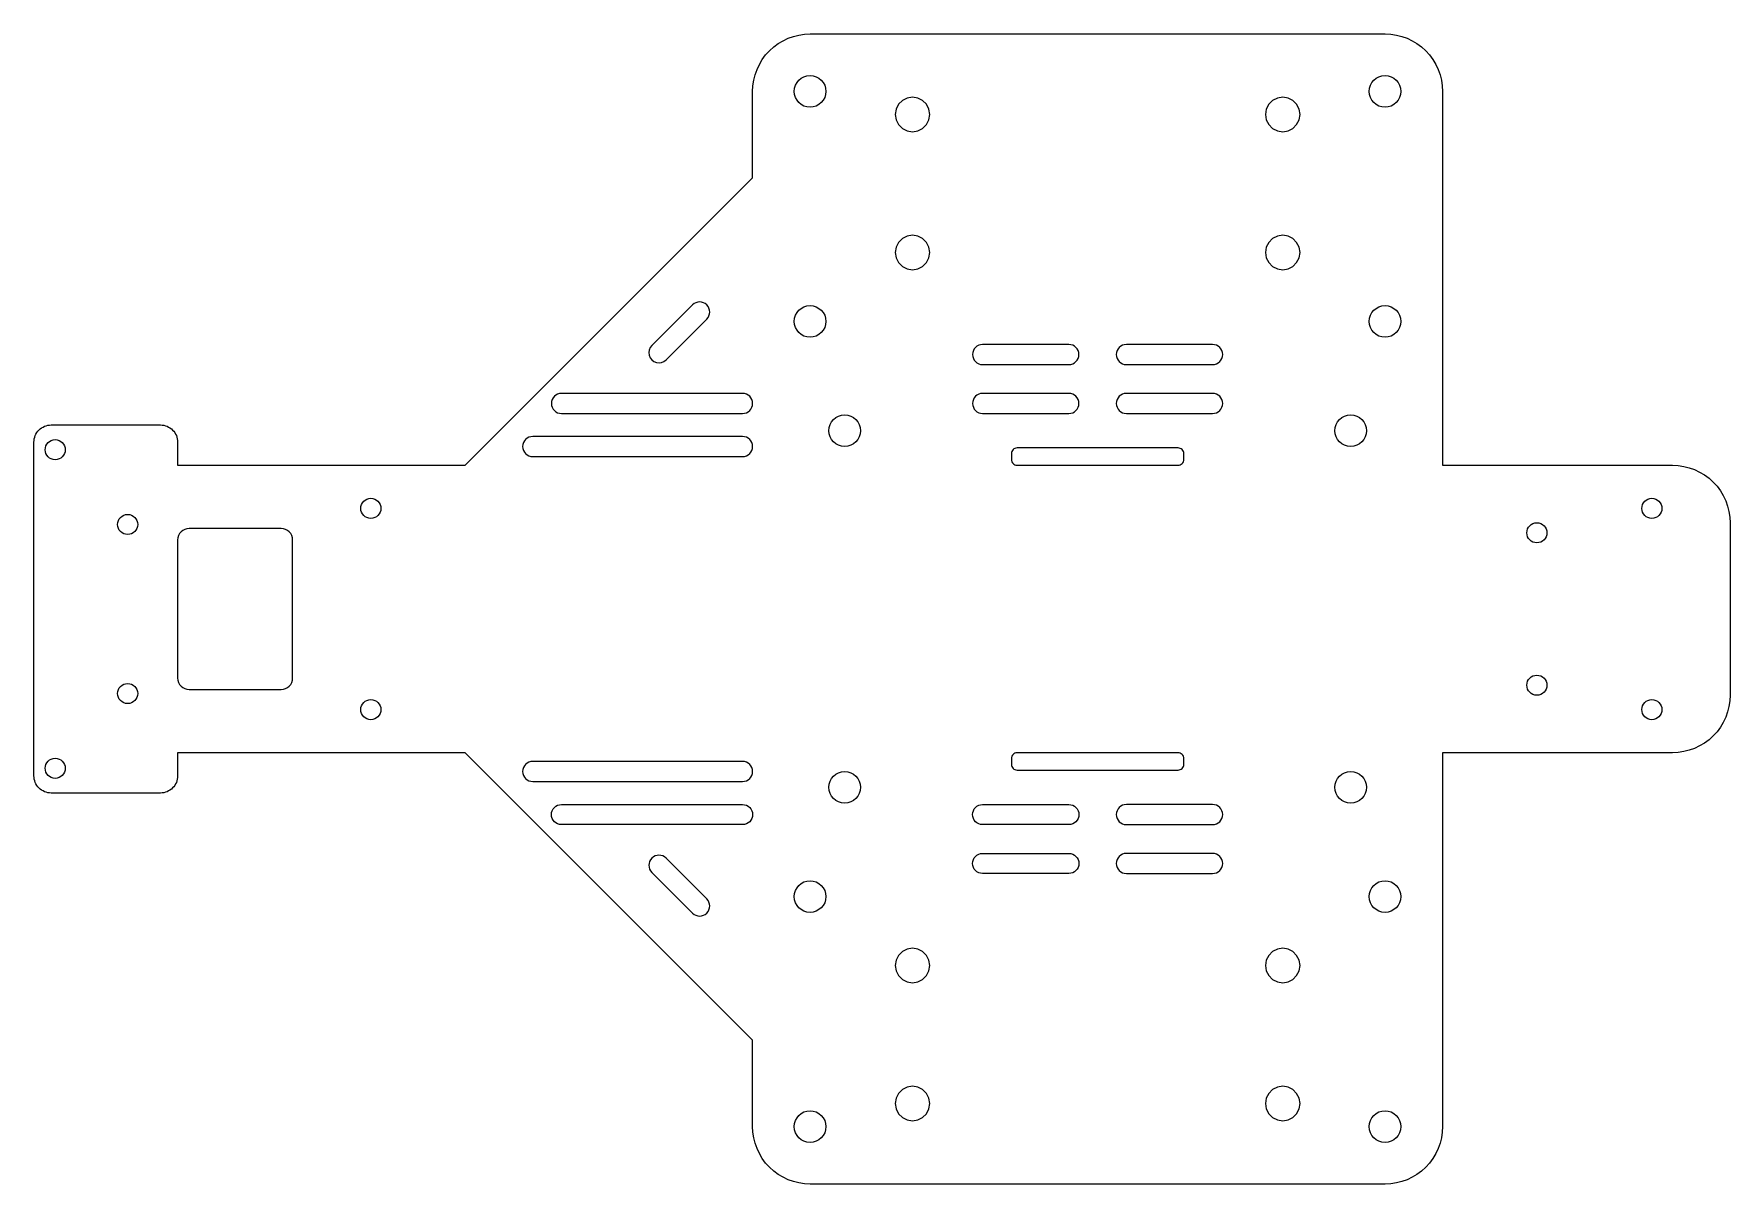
# Model space of a CAD drawing. Header units: millimetres. Extents: x -281 to 14, y -100 to 100.
import ezdxf

# ---------------------------------------------------------------- set-up
doc = ezdxf.new("R2010")
doc.units = ezdxf.units.MM
doc.layers.get('0').update_dxf_attribs({"linetype": 'CONTINUOUS'})

msp = doc.modelspace()

# ---------------------------------------------------------------- linework, layer by layer
for p, q in [((-171.45, -43.33), (-164.38, -50.4)), ((-166.85, -52.88), (-173.92, -45.81))]:
    msp.add_line(p, q)
for points in [[(-278.4, -32, -0.414214), (-281.4, -29), (-281.4, 29, -0.414214), (-278.4, 32), (-259.4, 32, -0.414214), (-256.4, 29), (-256.4, 25), (-206.4, 25), (-156.4, 75), (-156.4, 90, -0.414214), (-146.4, 100), (-46.4, 100, -0.414214), (-36.4, 90), (-36.4, 25), (3.6, 25, -0.414214), (13.6, 15), (13.6, -15, -0.414214), (3.6, -25), (-36.4, -25), (-36.4, -90, -0.414214), (-46.4, -100), (-146.4, -100, -0.414214), (-156.4, -90), (-156.4, -75), (-206.4, -25), (-256.4, -25), (-256.4, -29, -0.414214), (-259.4, -32)], [(-166.85, 52.88), (-173.92, 45.81, 1), (-171.45, 43.33), (-164.38, 50.4, 1)], [(-116.4, 42.5), (-101.4, 42.5, 1), (-101.4, 46), (-116.4, 46, 1)], [(-91.4, 42.5), (-76.4, 42.5, 1), (-76.4, 46), (-91.4, 46, 1)], [(-189.65, 34), (-158.15, 34, 1), (-158.15, 37.5), (-189.65, 37.5, 1)], [(-116.4, 34), (-101.4, 34, 1), (-101.4, 37.5), (-116.4, 37.5, 1)], [(-91.4, 34), (-76.4, 34, 1), (-76.4, 37.5), (-91.4, 37.5, 1)], [(-194.65, 26.5), (-158.15, 26.5, 1), (-158.15, 30), (-194.65, 30, 1)], [(-81.4, 26), (-81.4, 27, 0.414214), (-82.4, 28), (-110.4, 28, 0.414214), (-111.4, 27), (-111.4, 26, 0.414214), (-110.4, 25), (-82.4, 25, 0.414214)], [(-236.4, -12), (-236.4, 12, 0.414214), (-238.4, 14), (-254.4, 14, 0.414214), (-256.4, 12), (-256.4, -12, 0.414214), (-254.4, -14), (-238.4, -14, 0.414214)], [(-194.65, -30), (-158.15, -30, 1), (-158.15, -26.5), (-194.65, -26.5, 1)], [(-111.4, -26), (-111.4, -27, 0.414214), (-110.4, -28), (-82.4, -28, 0.414214), (-81.4, -27), (-81.4, -26, 0.414214), (-82.4, -25), (-110.4, -25, 0.414214)], [(-158.15, -34, -1), (-158.15, -37.5), (-189.65, -37.5, -1), (-189.65, -34)], [(-116.4, -37.5, -1), (-116.4, -34), (-101.4, -34, -1), (-101.4, -37.5)], [(-76.4, -34), (-91.4, -34, 1), (-91.4, -37.5), (-76.4, -37.5, 1)], [(-116.4, -46, -1), (-116.4, -42.5), (-101.4, -42.5, -1), (-101.4, -46)], [(-91.4, -46), (-76.4, -46, 1), (-76.4, -42.5), (-91.4, -42.5, 1)]]:
    msp.add_lwpolyline(points, format="xyb", close=True)
for points in [[(-129.52, 88.85), (-130.36, 88.43), (-131.02, 87.76), (-131.45, 86.93), (-131.6, 86), (-131.45, 85.07), (-131.02, 84.24), (-130.36, 83.57), (-129.52, 83.15), (-128.6, 83), (-127.67, 83.15), (-126.83, 83.57), (-126.17, 84.24), (-125.74, 85.07), (-125.6, 86), (-125.74, 86.93), (-126.17, 87.76), (-126.83, 88.43), (-127.67, 88.85), (-128.6, 89)], [(-65.97, 88.43), (-66.63, 87.76), (-67.06, 86.93), (-67.2, 86), (-67.06, 85.07), (-66.63, 84.24), (-65.97, 83.57), (-65.13, 83.15), (-64.2, 83), (-63.28, 83.15), (-62.44, 83.57), (-61.78, 84.24), (-61.35, 85.07), (-61.2, 86), (-61.35, 86.93), (-61.78, 87.76), (-62.44, 88.43), (-63.28, 88.85), (-64.2, 89), (-65.13, 88.85)], [(-125.74, 61.07), (-125.6, 62), (-125.74, 62.93), (-126.17, 63.76), (-126.83, 64.43), (-127.67, 64.85), (-128.6, 65), (-129.52, 64.85), (-130.36, 64.43), (-131.02, 63.76), (-131.45, 62.93), (-131.6, 62), (-131.45, 61.07), (-131.02, 60.24), (-130.36, 59.57), (-129.52, 59.15), (-128.6, 59), (-127.67, 59.15), (-126.83, 59.57), (-126.17, 60.24)], [(-65.97, 64.43), (-66.63, 63.76), (-67.06, 62.93), (-67.2, 62), (-67.06, 61.07), (-66.63, 60.24), (-65.97, 59.57), (-65.13, 59.15), (-64.2, 59), (-63.28, 59.15), (-62.44, 59.57), (-61.78, 60.24), (-61.35, 61.07), (-61.2, 62), (-61.35, 62.93), (-61.78, 63.76), (-62.44, 64.43), (-63.28, 64.85), (-64.2, 65), (-65.13, 64.85)], [(-129.52, -59.15), (-130.36, -59.57), (-131.02, -60.24), (-131.45, -61.07), (-131.6, -62), (-131.45, -62.93), (-131.02, -63.76), (-130.36, -64.43), (-129.52, -64.85), (-128.6, -65), (-127.67, -64.85), (-126.83, -64.43), (-126.17, -63.76), (-125.74, -62.93), (-125.6, -62), (-125.74, -61.07), (-126.17, -60.24), (-126.83, -59.57), (-127.67, -59.15), (-128.6, -59)], [(-61.78, -63.76), (-61.35, -62.93), (-61.2, -62), (-61.35, -61.07), (-61.78, -60.24), (-62.44, -59.57), (-63.28, -59.15), (-64.2, -59), (-65.13, -59.15), (-65.97, -59.57), (-66.63, -60.24), (-67.06, -61.07), (-67.2, -62), (-67.06, -62.93), (-66.63, -63.76), (-65.97, -64.43), (-65.13, -64.85), (-64.2, -65), (-63.28, -64.85), (-62.44, -64.43)], [(-125.74, -86.93), (-125.6, -86), (-125.74, -85.07), (-126.17, -84.24), (-126.83, -83.57), (-127.67, -83.15), (-128.6, -83), (-129.52, -83.15), (-130.36, -83.57), (-131.02, -84.24), (-131.45, -85.07), (-131.6, -86), (-131.45, -86.93), (-131.02, -87.76), (-130.36, -88.43), (-129.52, -88.85), (-128.6, -89), (-127.67, -88.85), (-126.83, -88.43), (-126.17, -87.76)], [(-61.78, -87.76), (-61.35, -86.93), (-61.2, -86), (-61.35, -85.07), (-61.78, -84.24), (-62.44, -83.57), (-63.28, -83.15), (-64.2, -83), (-65.13, -83.15), (-65.97, -83.57), (-66.63, -84.24), (-67.06, -85.07), (-67.2, -86), (-67.06, -86.93), (-66.63, -87.76), (-65.97, -88.43), (-65.13, -88.85), (-64.2, -89), (-63.28, -88.85), (-62.44, -88.43)]]:
    msp.add_lwpolyline(points, close=True)
for centre, radius in [((-146.4, 90), 2.75), ((-46.4, 90), 2.75), ((-146.4, 50), 2.75), ((-46.4, 50), 2.75), ((-140.4, 31), 2.75), ((-52.4, 31), 2.75), ((-277.7, 27.7), 1.75), ((-222.8, 17.5), 1.75), ((0, 17.5), 1.75), ((-265.1, 14.7), 1.75), ((-20, 13.25), 1.75), ((-20, -13.25), 1.75), ((-265.1, -14.7), 1.75), ((-222.8, -17.5), 1.75), ((0, -17.5), 1.75), ((-277.7, -27.7), 1.75), ((-140.4, -31), 2.75), ((-52.4, -31), 2.75), ((-146.4, -50), 2.75), ((-46.4, -50), 2.75), ((-146.4, -90), 2.75), ((-46.4, -90), 2.75)]:
    msp.add_circle(centre, radius)
for centre, start, end in [((-172.69, -44.57), 45, 225), ((-165.62, -51.64), -135, 45)]:
    msp.add_arc(centre, 1.75, start, end)

doc.saveas('drawing.dxf')
